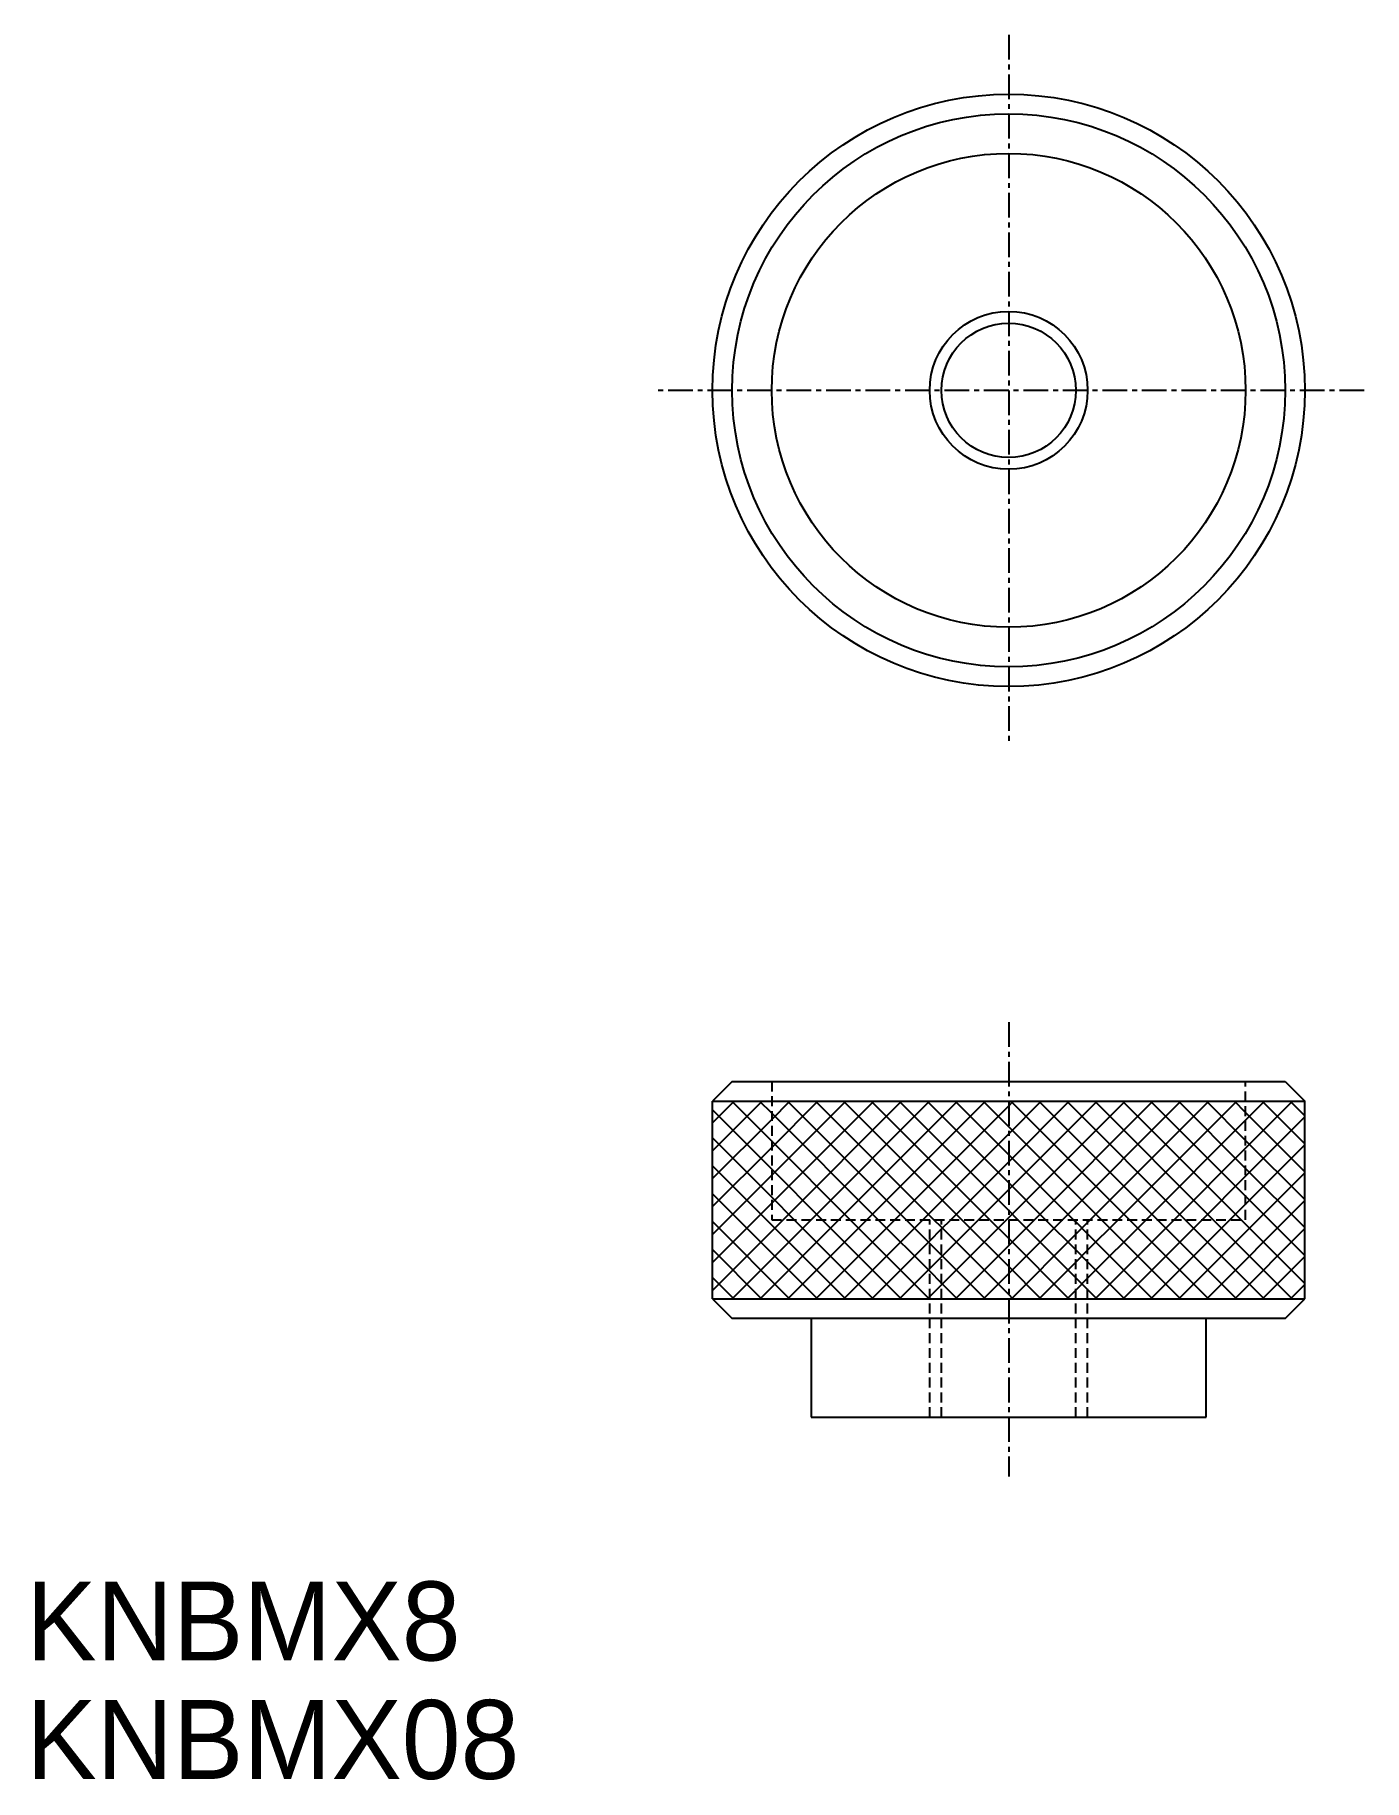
# Model space of a CAD drawing. Extents: x -12773.2 to -12705.9, y -13.1 to 75.3.
import ezdxf

# ---------------------------------------------------------------- set-up
doc = ezdxf.new("R2010")
doc.units = 0
doc.linetypes.add('CENTER', pattern=[2, 1.25, -0.25, 0.25, -0.25])
doc.linetypes.add('DASHED', pattern=[0.75, 0.5, -0.25])
doc.layers.get('0').update_dxf_attribs({"linetype": 'CONTINUOUS'})
doc.layers.add('CENTER', color=1, linetype='CENTER')

# ---------------------------------------------------------------- blocks, each defined once
blk = doc.blocks.new('*X2')
at = {"color": 0, "linetype": 'CONTINUOUS'}
for p, q in [((-12738.855, 18.766), (-12736.347, 21.273)), ((-12738.855, 20.18), (-12737.761, 21.273)), ((-12735.855, 19.246), (-12737.882, 21.273)), ((-12735.855, 20.661), (-12736.467, 21.273)), ((-12735.855, 16.109), (-12730.69, 21.273)), ((-12735.855, 17.523), (-12732.105, 21.273)), ((-12735.855, 18.937), (-12733.519, 21.273)), ((-12735.855, 20.351), (-12734.933, 21.273)), ((-12735.276, 15.273), (-12729.276, 21.273)), ((-12729.053, 15.273), (-12735.053, 21.273)), ((-12733.862, 15.273), (-12727.862, 21.273)), ((-12727.639, 15.273), (-12733.639, 21.273)), ((-12732.448, 15.273), (-12726.448, 21.273)), ((-12726.225, 15.273), (-12732.225, 21.273)), ((-12731.034, 15.273), (-12725.034, 21.273)), ((-12724.811, 15.273), (-12730.811, 21.273)), ((-12723.855, 15.732), (-12729.396, 21.273)), ((-12723.855, 17.146), (-12727.982, 21.273)), ((-12723.855, 18.56), (-12726.568, 21.273)), ((-12723.855, 19.974), (-12725.154, 21.273)), ((-12723.855, 15.381), (-12717.962, 21.273)), ((-12723.855, 16.795), (-12719.377, 21.273)), ((-12723.855, 18.209), (-12720.791, 21.273)), ((-12723.855, 19.624), (-12722.205, 21.273)), ((-12723.855, 21.038), (-12723.619, 21.273)), ((-12717.74, 15.273), (-12723.74, 21.273)), ((-12722.548, 15.273), (-12716.548, 21.273)), ((-12716.325, 15.273), (-12722.325, 21.273)), ((-12721.134, 15.273), (-12715.134, 21.273)), ((-12714.911, 15.273), (-12720.911, 21.273)), ((-12719.72, 15.273), (-12713.72, 21.273)), ((-12713.497, 15.273), (-12719.497, 21.273)), ((-12718.306, 15.273), (-12712.306, 21.273)), ((-12712.083, 15.273), (-12718.083, 21.273)), ((-12711.855, 16.46), (-12716.668, 21.273)), ((-12711.855, 17.874), (-12715.254, 21.273)), ((-12711.855, 19.288), (-12713.84, 21.273)), ((-12711.855, 20.702), (-12712.426, 21.273)), ((-12711.855, 18.896), (-12709.477, 21.273)), ((-12711.855, 20.31), (-12710.891, 21.273)), ((-12708.855, 19.117), (-12711.012, 21.273)), ((-12708.855, 20.531), (-12709.597, 21.273)), ((-12735.855, 17.832), (-12738.855, 20.832)), ((-12738.855, 17.351), (-12735.855, 20.351)), ((-12730.467, 15.273), (-12735.855, 20.661)), ((-12729.619, 15.273), (-12723.855, 21.038)), ((-12708.855, 17.702), (-12711.855, 20.702)), ((-12711.855, 17.481), (-12708.855, 20.481)), ((-12728.205, 15.273), (-12723.855, 19.624)), ((-12719.154, 15.273), (-12723.855, 19.974)), ((-12716.891, 15.273), (-12711.855, 20.31)), ((-12735.855, 16.418), (-12738.855, 19.418)), ((-12738.855, 15.937), (-12735.855, 18.937)), ((-12731.882, 15.273), (-12735.855, 19.246)), ((-12720.568, 15.273), (-12723.855, 18.56)), ((-12715.477, 15.273), (-12711.855, 18.896)), ((-12708.855, 16.288), (-12711.855, 19.288)), ((-12711.855, 16.067), (-12708.855, 19.067)), ((-12732.124, 11.273), (-12738.855, 18.004)), ((-12733.296, 15.273), (-12735.855, 17.832)), ((-12726.791, 15.273), (-12723.855, 18.209)), ((-12708.855, 14.874), (-12711.855, 17.874)), ((-12738.855, 14.523), (-12735.855, 17.523)), ((-12725.377, 15.273), (-12723.855, 16.795)), ((-12721.982, 15.273), (-12723.855, 17.146)), ((-12715.235, 11.273), (-12708.855, 17.653)), ((-12714.063, 15.273), (-12711.855, 17.481)), ((-12733.538, 11.273), (-12738.855, 16.59)), ((-12738.855, 13.109), (-12735.855, 16.109)), ((-12734.71, 15.273), (-12735.855, 16.418)), ((-12713.82, 11.273), (-12708.855, 16.239)), ((-12712.649, 15.273), (-12711.855, 16.067)), ((-12708.855, 13.46), (-12711.855, 16.46)), ((-12738.855, 11.695), (-12735.276, 15.273)), ((-12734.953, 11.273), (-12738.855, 15.175)), ((-12737.862, 11.273), (-12733.862, 15.273)), ((-12736.448, 11.273), (-12732.448, 15.273)), ((-12735.034, 11.273), (-12731.034, 15.273)), ((-12730.71, 11.273), (-12734.71, 15.273)), ((-12733.619, 11.273), (-12729.619, 15.273)), ((-12729.296, 11.273), (-12733.296, 15.273)), ((-12732.205, 11.273), (-12728.205, 15.273)), ((-12727.882, 11.273), (-12731.882, 15.273)), ((-12727.855, 12.661), (-12730.467, 15.273)), ((-12727.855, 14.075), (-12729.053, 15.273)), ((-12727.255, 14.889), (-12727.639, 15.273)), ((-12727.255, 11.981), (-12723.962, 15.273)), ((-12727.255, 13.395), (-12725.377, 15.273)), ((-12727.255, 14.809), (-12726.791, 15.273)), ((-12723.855, 12.903), (-12726.225, 15.273)), ((-12723.855, 14.318), (-12724.811, 15.273)), ((-12723.962, 15.273), (-12723.855, 15.381)), ((-12723.396, 15.273), (-12723.855, 15.732)), ((-12723.855, 12.552), (-12721.134, 15.273)), ((-12723.855, 13.967), (-12722.548, 15.273)), ((-12720.455, 12.332), (-12723.396, 15.273)), ((-12720.455, 13.746), (-12721.982, 15.273)), ((-12720.455, 15.16), (-12720.568, 15.273)), ((-12719.855, 14.56), (-12720.455, 15.16)), ((-12720.455, 14.538), (-12719.855, 15.138)), ((-12719.855, 12.31), (-12716.891, 15.273)), ((-12719.855, 13.724), (-12718.306, 15.273)), ((-12719.855, 15.138), (-12719.72, 15.273)), ((-12719.477, 11.273), (-12715.477, 15.273)), ((-12715.154, 11.273), (-12719.154, 15.273)), ((-12718.063, 11.273), (-12714.063, 15.273)), ((-12713.74, 11.273), (-12717.74, 15.273)), ((-12716.649, 11.273), (-12712.649, 15.273)), ((-12712.325, 11.273), (-12716.325, 15.273)), ((-12710.911, 11.273), (-12714.911, 15.273)), ((-12709.497, 11.273), (-12713.497, 15.273)), ((-12708.855, 12.045), (-12712.083, 15.273)), ((-12730.791, 11.273), (-12727.855, 14.209)), ((-12727.855, 14.209), (-12727.255, 14.809)), ((-12723.855, 11.489), (-12727.255, 14.889)), ((-12720.811, 11.273), (-12723.855, 14.318)), ((-12723.72, 11.273), (-12720.455, 14.538)), ((-12716.568, 11.273), (-12719.855, 14.56)), ((-12712.406, 11.273), (-12708.855, 14.825)), ((-12736.367, 11.273), (-12738.855, 13.761)), ((-12727.255, 13.475), (-12727.855, 14.075)), ((-12727.855, 12.795), (-12727.255, 13.395)), ((-12725.053, 11.273), (-12727.255, 13.475)), ((-12726.548, 11.273), (-12723.855, 13.967)), ((-12719.855, 13.146), (-12720.455, 13.746)), ((-12720.455, 13.124), (-12719.855, 13.724)), ((-12710.992, 11.273), (-12708.855, 13.41)), ((-12729.377, 11.273), (-12727.855, 12.795)), ((-12727.255, 12.061), (-12727.855, 12.661)), ((-12725.134, 11.273), (-12723.855, 12.552)), ((-12722.225, 11.273), (-12723.855, 12.903)), ((-12722.306, 11.273), (-12720.455, 13.124)), ((-12717.982, 11.273), (-12719.855, 13.146)), ((-12737.781, 11.273), (-12738.855, 12.347)), ((-12727.855, 11.381), (-12727.255, 11.981)), ((-12726.467, 11.273), (-12727.255, 12.061)), ((-12720.891, 11.273), (-12720.455, 11.71)), ((-12719.855, 11.732), (-12720.455, 12.332)), ((-12720.455, 11.71), (-12719.855, 12.31)), ((-12719.396, 11.273), (-12719.855, 11.732)), ((-12709.578, 11.273), (-12708.855, 11.996)), ((-12727.962, 11.273), (-12727.855, 11.381)), ((-12723.639, 11.273), (-12723.855, 11.489))]:
    blk.add_line(p, q, dxfattribs=at)

msp = doc.modelspace()

# ---------------------------------------------------------------- linework, layer by layer
at = {"color": 7, "linetype": 'CONTINUOUS'}
for p, q in [((-12737.855, 22.273), (-12738.855, 21.273)), ((-12737.855, 22.273), (-12709.855, 22.273)), ((-12709.855, 22.273), (-12708.855, 21.273)), ((-12738.855, 11.273), (-12738.855, 21.273)), ((-12738.855, 21.273), (-12708.855, 21.273)), ((-12708.855, 11.273), (-12708.855, 21.273)), ((-12729.855, 15.273), (-12729.855, 15.273)), ((-12723.855, 15.273), (-12723.855, 15.273)), ((-12738.855, 11.273), (-12737.855, 10.273)), ((-12738.855, 11.273), (-12708.855, 11.273)), ((-12709.855, 10.273), (-12708.855, 11.273)), ((-12709.855, 10.273), (-12737.855, 10.273)), ((-12733.855, 10.273), (-12733.855, 5.273)), ((-12713.855, 5.273), (-12713.855, 10.273)), ((-12733.855, 5.273), (-12713.855, 5.273))]:
    msp.add_line(p, q, dxfattribs=at)
at = {"color": 3, "linetype": 'DASHED'}
for p, q in [((-12735.855, 22.273), (-12735.855, 15.273)), ((-12711.855, 15.273), (-12711.855, 22.273)), ((-12735.855, 15.273), (-12711.855, 15.273)), ((-12727.855, 5.273), (-12727.855, 15.273)), ((-12727.255, 5.273), (-12727.255, 15.273)), ((-12720.455, 5.273), (-12720.455, 15.273)), ((-12719.855, 5.273), (-12719.855, 15.273))]:
    msp.add_line(p, q, dxfattribs=at)
at = {"color": 7, "linetype": 'CONTINUOUS'}
for radius in [15, 14, 12, 3.4]:
    msp.add_circle((-12723.855, 57.273), radius, dxfattribs=at)
at = {"color": 3, "linetype": 'CONTINUOUS'}
msp.add_circle((-12723.855, 57.273), 4, dxfattribs=at)
at = {"layer": 'CENTER', "color": 1, "linetype": 'CENTER'}
for p, q in [((-12723.855, 75.273), (-12723.855, 39.273)), ((-12705.855, 57.273), (-12741.855, 57.273)), ((-12723.855, 25.273), (-12723.855, 2.273))]:
    msp.add_line(p, q, dxfattribs=at)

# ---------------------------------------------------------------- block references
at = {"color": 7, "linetype": 'CONTINUOUS'}
msp.add_blockref('*X2', (0, 0), dxfattribs=at)

# ---------------------------------------------------------------- texts
for s, p in [('KNBMX8', (-12773.609, -7.05)), ('KNBMX08', (-12773.609, -13.05))]:
    msp.add_text(s, height=4, dxfattribs=at).set_placement(p)

doc.saveas('drawing.dxf')
